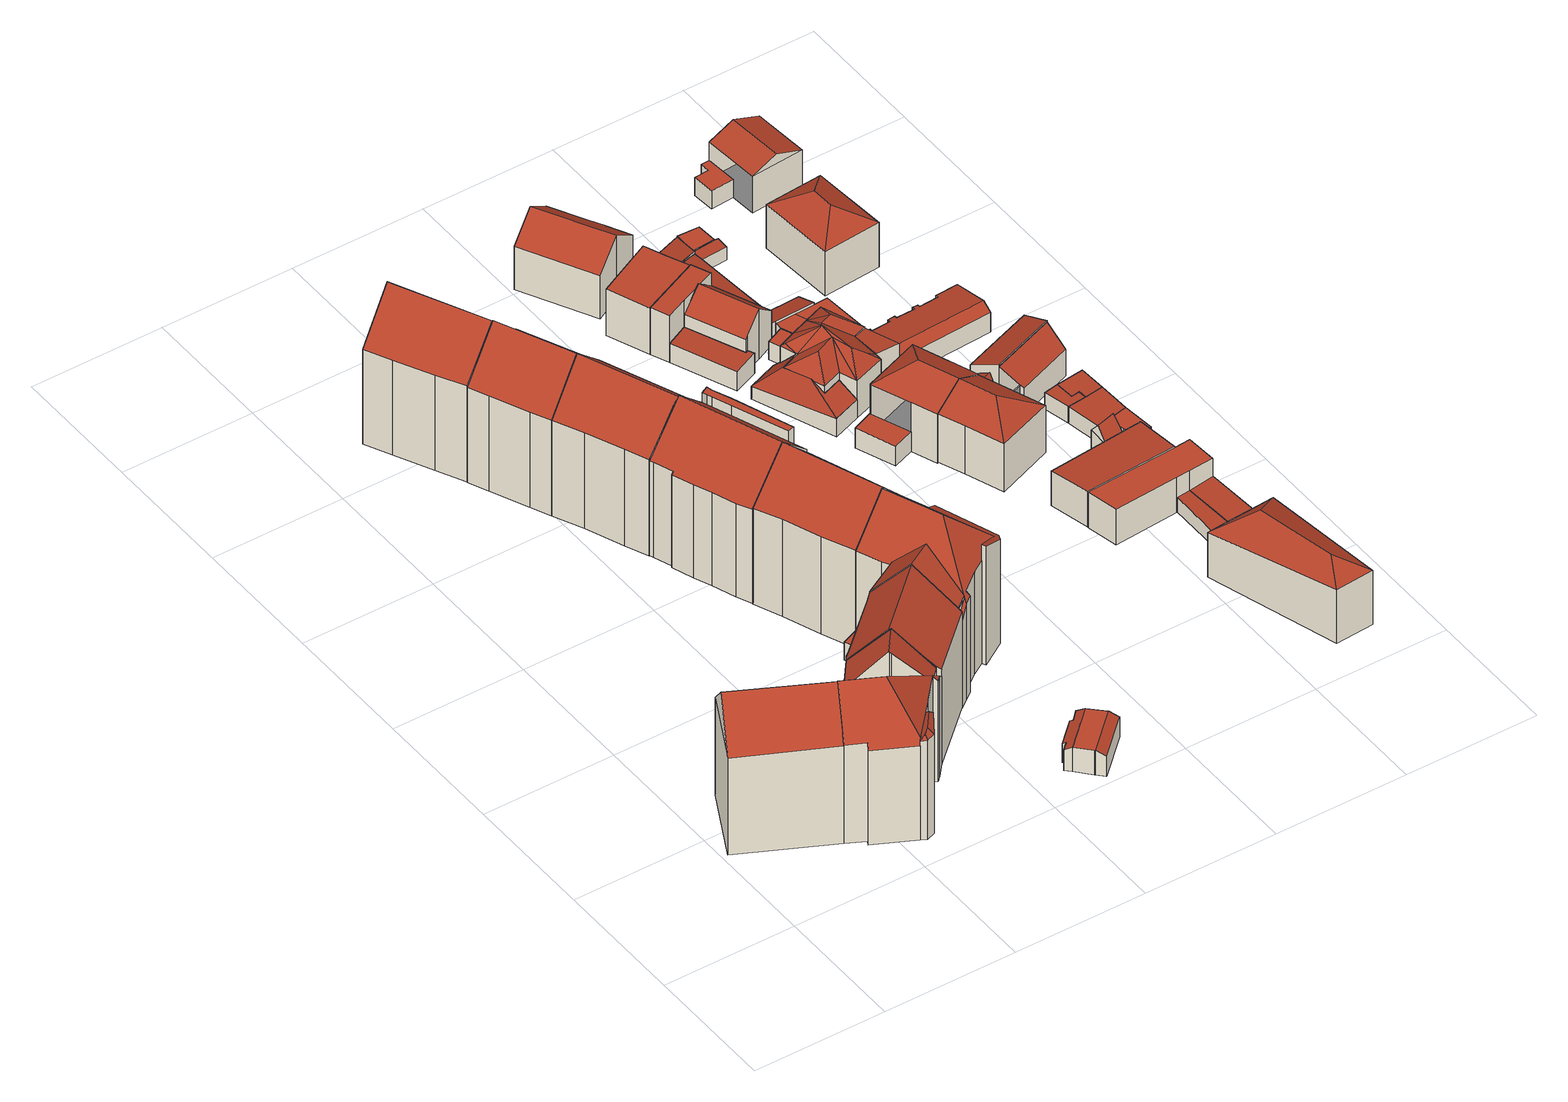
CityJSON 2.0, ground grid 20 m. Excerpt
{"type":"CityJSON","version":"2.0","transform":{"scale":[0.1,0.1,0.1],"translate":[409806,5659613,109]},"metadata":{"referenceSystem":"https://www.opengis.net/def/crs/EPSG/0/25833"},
"CityObjects":{
"building1":{"type":"Building","attributes":{"Dachtyp_tdc":"tdcFreeFormRoof","Gemeindeschluessel":14612000,"Dachneigung":45.4,"QualitaetDacherkennung":76,"Geometrietyp2DReferenz":"3000","measuredHeight":22.09,"function":"31001_9998","roofType":"5000"},"geometry":[{"type":"Solid","lod":"2","boundaries":[[[[0,1,2,3]],[[1,4,5,2]],[[4,6,7,5]],[[6,8,9,7]],[[8,10,11,9]],[[10,12,13,11]],[[12,14,15,13]],[[14,16,17,15]],[[16,0,3,17]],[[18,14,12,10,8,6,4,1,19]],[[16,18,19,0]],[[16,14,18]],[[1,0,19]],[[3,2,5,7,9,11,13,15,17]]]],"semantics":{"surfaces":[{"type":"WallSurface"},{"type":"RoofSurface"},{"type":"GroundSurface"}],"values":[[0,0,0,0,0,0,0,0,0,1,1,0,0,2]]}}]},
"building2":{"type":"Building","attributes":{"Gemeindeschluessel":14612000,"Geometrietyp2DReferenz":"3000","function":"31001_9998","roofType":"9999"},"children":["building2-1","building2-2","building2-3"]},
"building2-1":{"type":"BuildingPart","attributes":{"Dachtyp_tdc":"tdcHipAndGableRoof","Dachneigung":44.04,"QualitaetDacherkennung":56,"Geometrietyp2DReferenz":"3000","measuredHeight":22.11,"roofType":"5000"},"parents":["building2"],"geometry":[{"type":"MultiSurface","lod":"2","boundaries":[[[20,21,17,22]],[[21,23,24,17]],[[23,25,15,24]],[[25,26,27,28,15]],[[29,30,31,32]],[[30,33,34,31]],[[33,35,36,34]],[[35,37,38,36]],[[37,39,40,41,38]],[[42,43,44,45]],[[43,20,22,44]],[[46,47,48,49,39,37,35,33]],[[46,50,51,52,26,25,23,47]],[[33,30,29,53,46]],[[23,21,20,43,42,48,47]],[[22,17,24,15,28,54,55,32,31,34,36,38,41,56,57,45,44]]],"semantics":{"surfaces":[{"type":"WallSurface"},{"type":"RoofSurface"},{"type":"GroundSurface"}],"values":[0,0,0,0,0,0,0,0,0,0,0,1,1,1,1,2]}}]},
"building2-2":{"type":"BuildingPart","attributes":{"Dachtyp_tdc":"tdcFreeFormRoof","Dachneigung":45.39,"QualitaetDacherkennung":24,"Geometrietyp2DReferenz":"3000","measuredHeight":17.39,"roofType":"5000"},"parents":["building2"],"geometry":[{"type":"MultiSurface","lod":"2","boundaries":[[[58,59,60,61]],[[59,62,63,60]],[[62,64,42,45,63]],[[40,65,66,41]],[[65,58,61,66]],[[67,49,64,68,69,70]],[[64,62,68]],[[62,59,69,68]],[[59,58,70,69]],[[58,65,40,67,70]],[[61,60,63,45,57,56,41,66]]],"semantics":{"surfaces":[{"type":"WallSurface"},{"type":"RoofSurface"},{"type":"GroundSurface"}],"values":[0,0,0,0,0,1,1,1,1,1,2]}}]},
"building2-3":{"type":"BuildingPart","attributes":{"Dachtyp_tdc":"tdcGableRoof","Dachneigung":45.95,"QualitaetDacherkennung":67,"Geometrietyp2DReferenz":"3000","measuredHeight":22.18,"roofType":"3100"},"parents":["building2"],"geometry":[{"type":"MultiSurface","lod":"2","boundaries":[[[27,71,72,28]],[[71,73,74,72]],[[73,75,76,74]],[[75,77,78,76]],[[77,79,29,32,78]],[[77,75,73,71,27,52,80]],[[80,50,81,53,79,77]],[[54,28,72,74,76,78,32,55]]],"semantics":{"surfaces":[{"type":"WallSurface"},{"type":"RoofSurface"},{"type":"GroundSurface"}],"values":[0,0,0,0,0,1,1,2]}}]},
"building3":{"type":"Building","attributes":{"Dachtyp_tdc":"tdcFreeFormRoof","Gemeindeschluessel":14612000,"Dachneigung":43.82,"QualitaetDacherkennung":63,"Geometrietyp2DReferenz":"3000","measuredHeight":22.21,"function":"31001_9998","roofType":"5000"},"geometry":[{"type":"Solid","lod":"2","boundaries":[[[[82,83,84,85]],[[83,86,87,84]],[[86,88,89,87]],[[88,90,91,89]],[[90,92,93,91]],[[92,94,95,93]],[[94,96,97,95]],[[96,98,99,97]],[[98,100,101,99]],[[100,102,103,101]],[[102,104,105,103]],[[104,106,107,105]],[[106,82,85,107]],[[106,104,102,108,109,83,82]],[[108,100,98,96,94,92,90,88,86,109]],[[86,83,109]],[[102,100,108]],[[85,84,87,89,91,93,95,97,99,101,103,105,107]]]],"semantics":{"surfaces":[{"type":"WallSurface"},{"type":"RoofSurface"},{"type":"GroundSurface"}],"values":[[0,0,0,0,0,0,0,0,0,0,0,0,0,1,1,0,0,2]]}}]},
"building4":{"type":"Building","attributes":{"Dachtyp_tdc":"tdcGableRoof","Gemeindeschluessel":14612000,"Dachneigung":45.6,"QualitaetDacherkennung":83,"Geometrietyp2DReferenz":"3000","measuredHeight":22.36,"function":"31001_9998","roofType":"3100"},"geometry":[{"type":"Solid","lod":"2","boundaries":[[[[110,111,112,113]],[[111,114,115,112]],[[114,116,117,115]],[[116,118,119,117]],[[118,120,121,119]],[[120,122,123,121]],[[122,124,125,123]],[[124,110,113,125]],[[120,118,116,114,111,110]],[[110,124,122,120]],[[113,112,115,117,119,121,123,125]]]],"semantics":{"surfaces":[{"type":"WallSurface"},{"type":"RoofSurface"},{"type":"GroundSurface"}],"values":[[0,0,0,0,0,0,0,0,1,1,2]]}}]},
"building5":{"type":"Building","attributes":{"Dachtyp_tdc":"tdcPolyFlatRoof","Gemeindeschluessel":14612000,"Dachneigung":0,"QualitaetDacherkennung":46,"Geometrietyp2DReferenz":"3000","measuredHeight":3,"function":"31001_9998","roofType":"1000"},"geometry":[{"type":"Solid","lod":"2","boundaries":[[[[126,127,128,129]],[[127,130,131,128]],[[130,132,133,131]],[[132,126,129,133]],[[132,130,127,126]],[[129,128,131,133]]]],"semantics":{"surfaces":[{"type":"WallSurface"},{"type":"RoofSurface"},{"type":"GroundSurface"}],"values":[[0,0,0,0,1,2]]}}]},
"building6":{"type":"Building","attributes":{"Dachtyp_tdc":"tdcGableRoof","Gemeindeschluessel":14612000,"Dachneigung":45.74,"QualitaetDacherkennung":78,"Geometrietyp2DReferenz":"3000","measuredHeight":22.32,"function":"31001_9998","roofType":"3100"},"geometry":[{"type":"Solid","lod":"2","boundaries":[[[[134,135,136,137]],[[135,138,139,136]],[[138,140,141,139]],[[140,142,143,141]],[[142,144,145,143]],[[144,146,147,145]],[[146,148,149,147]],[[148,150,151,149]],[[150,152,153,151]],[[152,134,137,153]],[[148,146,144,142,140,138]],[[138,135,134,152,150,148]],[[137,136,139,141,143,145,147,149,151,153]]]],"semantics":{"surfaces":[{"type":"WallSurface"},{"type":"RoofSurface"},{"type":"GroundSurface"}],"values":[[0,0,0,0,0,0,0,0,0,0,1,1,2]]}}]},
"building7":{"type":"Building","attributes":{"Dachtyp_tdc":"tdcCutGableRoof","Gemeindeschluessel":14612000,"Dachneigung":0.172,"QualitaetDacherkennung":73,"Geometrietyp2DReferenz":"3000","measuredHeight":4.05,"function":"31001_9998","roofType":"9999"},"geometry":[{"type":"Solid","lod":"2","boundaries":[[[[154,155,156,157]],[[155,158,159,156]],[[158,160,161,159]],[[160,162,163,161]],[[162,164,165,163]],[[164,166,167,165]],[[166,168,169,167]],[[168,170,171,169]],[[170,172,173,171]],[[172,174,175,173]],[[174,176,177,175]],[[176,178,179,177]],[[178,180,181,179]],[[180,182,183,181]],[[182,184,185,183]],[[184,186,187,185]],[[186,154,157,187]],[[182,180,178,176]],[[172,170,168,166,164,162,160,158,155,154,186]],[[176,174,172,186,184,182]],[[157,156,159,161,163,165,167,169,171,173,175,177,179,181,183,185,187]]]],"semantics":{"surfaces":[{"type":"WallSurface"},{"type":"RoofSurface"},{"type":"GroundSurface"}],"values":[[0,0,0,0,0,0,0,0,0,0,0,0,0,0,0,0,0,1,1,1,2]]}}]},
"building8":{"type":"Building","attributes":{"Dachtyp_tdc":"tdcFreeFormRoof","Gemeindeschluessel":14612000,"Dachneigung":45.05,"QualitaetDacherkennung":83,"Geometrietyp2DReferenz":"3000","measuredHeight":22.27,"function":"31001_9998","roofType":"5000"},"geometry":[{"type":"Solid","lod":"2","boundaries":[[[[150,188,147,151]],[[188,189,190,147]],[[189,191,192,190]],[[191,193,194,192]],[[193,195,196,194]],[[195,150,151,196]],[[197,189,188,198]],[[191,197,198,150,195,193]],[[191,189,197]],[[188,150,198]],[[151,147,190,192,194,196]]]],"semantics":{"surfaces":[{"type":"WallSurface"},{"type":"RoofSurface"},{"type":"GroundSurface"}],"values":[[0,0,0,0,0,0,1,1,0,0,2]]}}]},
"building9":{"type":"Building","attributes":{"Gemeindeschluessel":14612000,"Geometrietyp2DReferenz":"3000","function":"31001_9998","roofType":"9999"},"children":["building9-1","building9-2"]},
"building9-1":{"type":"BuildingPart","attributes":{"Dachtyp_tdc":"tdcGableRoof","Dachneigung":45.53,"QualitaetDacherkennung":73,"Geometrietyp2DReferenz":"3000","measuredHeight":22.34,"roofType":"3100"},"parents":["building9"],"geometry":[{"type":"MultiSurface","lod":"2","boundaries":[[[199,200,201,202]],[[200,203,204,201]],[[203,205,206,204]],[[205,207,208,206]],[[207,209,210,208]],[[209,211,212,210]],[[211,213,214,212]],[[215,216,217,218]],[[216,219,220,217]],[[219,221,222,220]],[[221,223,224,222]],[[223,199,202,224]],[[219,216,215,213,211]],[[211,209,207,205,203,200,199,223,221,219]],[[202,201,204,206,208,210,212,214,218,217,220,222,224]]],"semantics":{"surfaces":[{"type":"WallSurface"},{"type":"RoofSurface"},{"type":"GroundSurface"}],"values":[0,0,0,0,0,0,0,0,0,0,0,0,1,1,2]}}]},
"building9-2":{"type":"BuildingPart","attributes":{"Dachtyp_tdc":"tdcPolyFlatRoof","Dachneigung":3.63,"QualitaetDacherkennung":58,"Geometrietyp2DReferenz":"3000","measuredHeight":19.07,"roofType":"2100"},"parents":["building9"],"geometry":[{"type":"MultiSurface","lod":"2","boundaries":[[[225,226,227,228]],[[226,229,230,227]],[[229,231,232,230]],[[231,233,218,232]],[[233,215,218]],[[234,225,228,214,213]],[[234,233,231,229,226,225]],[[228,227,230,232,218,214]]],"semantics":{"surfaces":[{"type":"WallSurface"},{"type":"RoofSurface"},{"type":"GroundSurface"}],"values":[0,0,0,0,0,0,1,2]}}]},
"building10":{"type":"Building","attributes":{"Gemeindeschluessel":14612000,"Geometrietyp2DReferenz":"3000","function":"31001_9998","roofType":"9999"},"children":["building10-1","building10-2","building10-3"]},
"building10-1":{"type":"BuildingPart","attributes":{"Dachtyp_tdc":"tdcPolyFlatRoof","Dachneigung":28.4,"QualitaetDacherkennung":53,"Geometrietyp2DReferenz":"3000","measuredHeight":19.85,"roofType":"2100"},"parents":["building10"],"geometry":[{"type":"MultiSurface","lod":"2","boundaries":[[[235,236,237,238]],[[236,239,240,237]],[[239,241,242,243,240]],[[244,245,246,247]],[[244,235,238,245]],[[244,247,248,249,250,241,239,236,235]],[[238,237,240,243,251,246,245]]],"semantics":{"surfaces":[{"type":"WallSurface"},{"type":"RoofSurface"},{"type":"GroundSurface"}],"values":[0,0,0,0,0,1,2]}}]},
"building10-2":{"type":"BuildingPart","attributes":{"Dachtyp_tdc":"tdcGableRoof","Dachneigung":47.05,"QualitaetDacherkennung":69,"Geometrietyp2DReferenz":"3000","measuredHeight":22.49,"roofType":"3100"},"parents":["building10"],"geometry":[{"type":"MultiSurface","lod":"2","boundaries":[[[252,253,254,255,256]],[[253,257,258,254]],[[257,259,260,258]],[[261,262,263,264,252]],[[265,263,262,266]],[[257,265,266,267,259]],[[253,264,263,265,257]],[[252,264,253]],[[268,261,252,269]],[[255,254,258,260,270]]],"semantics":{"surfaces":[{"type":"WallSurface"},{"type":"RoofSurface"},{"type":"GroundSurface"}],"values":[0,0,0,1,1,0,0,0,0,2]}}]},
"building10-3":{"type":"BuildingPart","attributes":{"Dachtyp_tdc":"tdcHipAndGableRoof","Dachneigung":45.39,"QualitaetDacherkennung":60,"Geometrietyp2DReferenz":"3000","measuredHeight":22.33,"roofType":"5000"},"parents":["building10"],"geometry":[{"type":"MultiSurface","lod":"2","boundaries":[[[271,272,273,128]],[[272,274,275,273]],[[274,247,246,275]],[[242,276,277,243]],[[276,278,279,277]],[[278,280,281,279]],[[280,282,283,281]],[[282,284,285,283]],[[284,256,255,285]],[[267,286,131,260,259]],[[286,271,128,131]],[[261,282,280,278,276,242,250,287,288]],[[287,248,247,274,272,288]],[[261,269,256,284,282]],[[272,271,286,267,261,288]],[[128,273,275,246,251,243,277,279,281,283,285,255,270,260,131]]],"semantics":{"surfaces":[{"type":"WallSurface"},{"type":"RoofSurface"},{"type":"GroundSurface"}],"values":[0,0,0,0,0,0,0,0,0,0,0,1,1,1,1,2]}}]},
"building11":{"type":"Building","attributes":{"Dachtyp_tdc":"tdcGableRoof","Gemeindeschluessel":14612000,"Dachneigung":44.3,"QualitaetDacherkennung":87,"Geometrietyp2DReferenz":"3000","measuredHeight":22.38,"function":"31001_9998","roofType":"3100"},"geometry":[{"type":"Solid","lod":"2","boundaries":[[[[289,290,128,291]],[[290,292,293,128]],[[292,294,295,293]],[[294,296,297,295]],[[296,219,298,297]],[[219,299,300,298]],[[299,274,275,300]],[[274,289,291,275]],[[219,296,294,292,290,289]],[[289,274,299,219]],[[291,128,293,295,297,298,300,275]]]],"semantics":{"surfaces":[{"type":"WallSurface"},{"type":"RoofSurface"},{"type":"GroundSurface"}],"values":[[0,0,0,0,0,0,0,0,1,1,2]]}}]},
"building12":{"type":"Building","attributes":{"Dachtyp_tdc":"tdcPolyFlatRoof","Gemeindeschluessel":14612000,"Dachneigung":3.31,"QualitaetDacherkennung":71,"Geometrietyp2DReferenz":"3000","measuredHeight":3.48,"function":"31001_9998","roofType":"2100"},"geometry":[{"type":"Solid","lod":"2","boundaries":[[[[301,302,303,304]],[[302,305,306,303]],[[305,307,308,306]],[[307,309,310,308]],[[309,311,312,310]],[[311,301,304,312]],[[311,309,307,305,302,301]],[[304,303,306,308,310,312]]]],"semantics":{"surfaces":[{"type":"WallSurface"},{"type":"RoofSurface"},{"type":"GroundSurface"}],"values":[[0,0,0,0,0,0,1,2]]}}]},
"building13":{"type":"Building","attributes":{"Dachtyp_tdc":"tdcFreeFormRoof","Gemeindeschluessel":14612000,"Dachneigung":71.05,"QualitaetDacherkennung":20,"Geometrietyp2DReferenz":"3000","measuredHeight":6.41,"function":"31001_9998","roofType":"5000"},"geometry":[{"type":"Solid","lod":"2","boundaries":[[[[313,314,315,316]],[[314,317,318,315]],[[317,319,320,318]],[[319,321,322,320]],[[321,323,324,322]],[[323,325,326,324]],[[325,327,328,326]],[[327,329,330,328]],[[329,331,332,330]],[[331,313,316,332]],[[331,333,334,323,335,313]],[[329,327,325,334,333]],[[335,321,319,317,314,313]],[[323,321,335]],[[325,323,334]],[[331,329,333]],[[316,315,318,320,322,324,326,328,330,332]]]],"semantics":{"surfaces":[{"type":"WallSurface"},{"type":"RoofSurface"},{"type":"GroundSurface"}],"values":[[0,0,0,0,0,0,0,0,0,0,1,1,1,0,0,0,2]]}}]},
"building14":{"type":"Building","attributes":{"Dachtyp_tdc":"tdcPolyFlatRoof","Gemeindeschluessel":14612000,"Dachneigung":0,"QualitaetDacherkennung":60,"Geometrietyp2DReferenz":"3000","measuredHeight":7.69,"function":"31001_9998","roofType":"1000"},"geometry":[{"type":"Solid","lod":"2","boundaries":[[[[336,337,338,339]],[[337,340,341,338]],[[340,342,343,341]],[[342,344,345,343]],[[344,336,339,345]],[[344,342,340,337,336]],[[339,338,341,343,345]]]],"semantics":{"surfaces":[{"type":"WallSurface"},{"type":"RoofSurface"},{"type":"GroundSurface"}],"values":[[0,0,0,0,0,1,2]]}}]},
"building15":{"type":"Building","attributes":{"Gemeindeschluessel":14612000,"Geometrietyp2DReferenz":"3000","function":"31001_9998","roofType":"9999"},"children":["building15-1","building15-2"]},
"building15-1":{"type":"BuildingPart","attributes":{"Dachtyp_tdc":"tdcPolyFlatRoof","Dachneigung":0,"QualitaetDacherkennung":34,"Geometrietyp2DReferenz":"3000","measuredHeight":3.9,"roofType":"1000"},"parents":["building15"],"geometry":[{"type":"MultiSurface","lod":"2","boundaries":[[[346,347,348,349]],[[347,350,351,348]],[[350,352,353,351]],[[352,350,347,346]],[[349,348,351,353]]],"semantics":{"surfaces":[{"type":"WallSurface"},{"type":"RoofSurface"},{"type":"GroundSurface"}],"values":[0,0,0,1,2]}}]},
"building15-2":{"type":"BuildingPart","attributes":{"Dachtyp_tdc":"tdcGableRoof","Dachneigung":36.7,"QualitaetDacherkennung":65,"Geometrietyp2DReferenz":"3000","measuredHeight":10.41,"roofType":"3100"},"parents":["building15"],"geometry":[{"type":"MultiSurface","lod":"2","boundaries":[[[354,353,352]],[[354,355,356,353]],[[355,357,358,356]],[[357,359,360,358]],[[359,361,362,360]],[[361,363,364,362]],[[363,365,366,364]],[[365,367,349,366]],[[367,346,349]],[[363,361,359,357]],[[357,355,354,367,365,363]],[[353,356,358,360,362,364,366,349]]],"semantics":{"surfaces":[{"type":"WallSurface"},{"type":"RoofSurface"},{"type":"GroundSurface"}],"values":[0,0,0,0,0,0,0,0,0,1,1,2]}}]},
"building16":{"type":"Building","attributes":{"Dachtyp_tdc":"tdcPolyFlatRoof","Gemeindeschluessel":14612000,"Dachneigung":0,"QualitaetDacherkennung":57,"Geometrietyp2DReferenz":"3000","measuredHeight":7.8,"function":"31001_9998","roofType":"1000"},"geometry":[{"type":"Solid","lod":"2","boundaries":[[[[368,369,339,303]],[[369,370,345,339]],[[370,371,372,345]],[[371,373,306,372]],[[373,368,303,306]],[[373,371,370,369,368]],[[303,339,345,372,306]]]],"semantics":{"surfaces":[{"type":"WallSurface"},{"type":"RoofSurface"},{"type":"GroundSurface"}],"values":[[0,0,0,0,0,1,2]]}}]},
"building17":{"type":"Building","attributes":{"Dachtyp_tdc":"tdcGableRoof","Gemeindeschluessel":14612000,"Dachneigung":40.78,"QualitaetDacherkennung":80,"Geometrietyp2DReferenz":"3000","measuredHeight":8.29,"function":"31001_9998","roofType":"3100"},"geometry":[{"type":"Solid","lod":"2","boundaries":[[[[374,375,376,306]],[[375,377,372,376]],[[377,378,379,372]],[[378,380,381,379]],[[380,382,383,381]],[[382,384,385,383]],[[384,386,310,385]],[[386,387,308,310]],[[387,374,306,308]],[[384,382,380,378,377,375]],[[375,374,387,386,384]],[[306,376,372,379,381,383,385,310,308]]]],"semantics":{"surfaces":[{"type":"WallSurface"},{"type":"RoofSurface"},{"type":"GroundSurface"}],"values":[[0,0,0,0,0,0,0,0,0,1,1,2]]}}]},
"building18":{"type":"Building","attributes":{"Dachtyp_tdc":"tdcFreeFormRoof","Gemeindeschluessel":14612000,"Dachneigung":33.52,"QualitaetDacherkennung":24,"Geometrietyp2DReferenz":"3000","measuredHeight":8.76,"function":"31001_9998","roofType":"5000"},"geometry":[{"type":"Solid","lod":"2","boundaries":[[[[388,389,320,322]],[[389,390,318,320]],[[390,391,392,318]],[[391,393,394,392]],[[393,395,396,394]],[[395,397,398,396]],[[397,399,400,398]],[[399,401,402,400]],[[401,403,404,402]],[[403,405,330,404]],[[405,406,328,330]],[[406,407,326,328]],[[407,408,324,326]],[[408,388,322,324]],[[409,408,407]],[[410,409,407,406]],[[411,410,412]],[[411,388,410]],[[413,388,411]],[[388,413,389]],[[410,405,412]],[[405,410,406]],[[414,412,405,403]],[[414,403,401]],[[415,416,411,412,414,401,399]],[[417,415,399,397]],[[417,397,395]],[[393,417,395]],[[393,415,417]],[[393,416,415]],[[416,393,391]],[[413,411,416,391,390]],[[413,390,389]],[[409,410,388,408]],[[322,320,318,392,394,396,398,400,402,404,330,328,326,324]]]],"semantics":{"surfaces":[{"type":"WallSurface"},{"type":"RoofSurface"},{"type":"GroundSurface"}],"values":[[0,0,0,0,0,0,0,0,0,0,0,0,0,0,1,1,1,1,1,1,1,1,1,1,1,1,1,1,1,1,1,1,1,1,2]]}}]},
"building19":{"type":"Building","attributes":{"Dachtyp_tdc":"tdcPolyFlatRoof","Gemeindeschluessel":14612000,"Dachneigung":0,"QualitaetDacherkennung":29,"Geometrietyp2DReferenz":"3000","measuredHeight":3,"function":"31001_9998","roofType":"1000"},"geometry":[{"type":"Solid","lod":"2","boundaries":[[[[418,419,420,421]],[[419,422,423,420]],[[422,424,394,423]],[[424,425,392,394]],[[425,418,421,392]],[[425,424,422,419,418]],[[421,420,423,394,392]]]],"semantics":{"surfaces":[{"type":"WallSurface"},{"type":"RoofSurface"},{"type":"GroundSurface"}],"values":[[0,0,0,0,0,1,2]]}}]},
"building20":{"type":"Building","attributes":{"Gemeindeschluessel":14612000,"Geometrietyp2DReferenz":"3000","function":"31001_9998","roofType":"9999"},"children":["building20-1","building20-2","building20-3"]},
"building20-1":{"type":"BuildingPart","attributes":{"Dachtyp_tdc":"tdcGableRoof","Dachneigung":66.85,"QualitaetDacherkennung":10,"Geometrietyp2DReferenz":"3000","measuredHeight":4.72,"roofType":"3100"},"parents":["building20"],"geometry":[{"type":"MultiSurface","lod":"2","boundaries":[[[426,427,428,429]],[[427,430,431,428]],[[430,432,433,431]],[[432,434,435,433]],[[434,436,437,435]],[[430,427,426,438]],[[438,436,434,432,430]],[[437,439,429,428,431,433,435]]],"semantics":{"surfaces":[{"type":"WallSurface"},{"type":"RoofSurface"},{"type":"GroundSurface"}],"values":[0,0,0,0,0,1,1,2]}}]},
"building20-2":{"type":"BuildingPart","attributes":{"Dachtyp_tdc":"tdcPolyFlatRoof","Dachneigung":0,"QualitaetDacherkennung":73,"Geometrietyp2DReferenz":"3000","measuredHeight":3.27,"roofType":"1000"},"parents":["building20"],"geometry":[{"type":"MultiSurface","lod":"2","boundaries":[[[440,441,442,443,444,445]],[[446,447,448,449,450,451]],[[445,444,447,446]],[[443,442,449,448]],[[442,441,450,449]],[[441,440,451,450]],[[440,445,446,451]]],"semantics":{"surfaces":[{"type":"RoofSurface"},{"type":"GroundSurface"},{"type":"WallSurface"}],"values":[0,1,2,2,2,2,2]}}]},
"building20-3":{"type":"BuildingPart","attributes":{"Dachtyp_tdc":"tdcHipAndGableRoof","Dachneigung":29.38,"QualitaetDacherkennung":65,"Geometrietyp2DReferenz":"3000","measuredHeight":10.82,"roofType":"5000"},"parents":["building20"],"geometry":[{"type":"MultiSurface","lod":"2","boundaries":[[[452,453,454,455]],[[453,456,443,448,454]],[[457,458,446,447,444]],[[458,459,451,446]],[[459,460,461,451]],[[460,462,426,429,461]],[[463,452,455,437,436]],[[460,459,458,457,464]],[[457,456,453,452,464]],[[452,463,462,460,464]],[[455,454,448,447,446,451,461,429,439,437]]],"semantics":{"surfaces":[{"type":"WallSurface"},{"type":"RoofSurface"},{"type":"GroundSurface"}],"values":[0,0,0,0,0,0,0,1,1,1,2]}}]},
"building21":{"type":"Building","attributes":{"Dachtyp_tdc":"tdcFreeFormRoof","Gemeindeschluessel":14612000,"Dachneigung":13.6,"QualitaetDacherkennung":24,"Geometrietyp2DReferenz":"3000","measuredHeight":3.67,"function":"31001_9998","roofType":"5000"},"geometry":[{"type":"Solid","lod":"2","boundaries":[[[[465,466,467,468]],[[466,469,470,467]],[[469,471,472,470]],[[471,473,474,472]],[[473,475,476,474]],[[475,477,478,476]],[[477,479,480,478]],[[479,465,468,480]],[[477,475,481,482,465,479]],[[481,473,471,469,466,482]],[[475,473,481]],[[466,465,482]],[[468,467,470,472,474,476,478,480]]]],"semantics":{"surfaces":[{"type":"WallSurface"},{"type":"RoofSurface"},{"type":"GroundSurface"}],"values":[[0,0,0,0,0,0,0,0,1,1,0,0,2]]}}]},
"building22":{"type":"Building","attributes":{"Dachtyp_tdc":"tdcFreeFormRoof","Gemeindeschluessel":14612000,"Dachneigung":29.49,"QualitaetDacherkennung":63,"Geometrietyp2DReferenz":"3000","measuredHeight":10.6,"function":"31001_9998","roofType":"5000"},"geometry":[{"type":"Solid","lod":"2","boundaries":[[[[483,484,485,486]],[[484,487,488,485]],[[487,489,490,488]],[[489,491,492,490]],[[491,483,486,492]],[[487,493,489]],[[493,487,484,452]],[[489,493,452,483,491]],[[484,483,452]],[[486,485,488,490,492]]]],"semantics":{"surfaces":[{"type":"WallSurface"},{"type":"RoofSurface"},{"type":"GroundSurface"}],"values":[[0,0,0,0,0,1,1,1,0,2]]}}]},
"building23":{"type":"Building","attributes":{"Dachtyp_tdc":"tdcFreeFormRoof","Gemeindeschluessel":14612000,"Dachneigung":10.32,"QualitaetDacherkennung":17,"Geometrietyp2DReferenz":"3000","measuredHeight":4.08,"function":"31001_9998","roofType":"5000"},"geometry":[{"type":"Solid","lod":"2","boundaries":[[[[494,495,341,343]],[[495,496,497,341]],[[496,498,499,497]],[[498,500,501,499]],[[500,502,503,501]],[[502,494,343,503]],[[502,500,498,496,504,505]],[[494,505,504,495]],[[496,495,504]],[[494,502,505]],[[343,341,497,499,501,503]]]],"semantics":{"surfaces":[{"type":"WallSurface"},{"type":"RoofSurface"},{"type":"GroundSurface"}],"values":[[0,0,0,0,0,0,1,1,0,0,2]]}}]},
"building24":{"type":"Building","attributes":{"Dachtyp_tdc":"tdcHipRoof","Gemeindeschluessel":14612000,"Dachneigung":30.39,"QualitaetDacherkennung":39,"Geometrietyp2DReferenz":"3000","measuredHeight":10.61,"function":"31001_9998","roofType":"3200"},"geometry":[{"type":"Solid","lod":"2","boundaries":[[[[506,507,508,509]],[[507,510,511,508]],[[510,512,513,511]],[[512,514,515,513]],[[514,516,517,515]],[[516,506,509,517]],[[506,516,518]],[[514,512,510,507,519]],[[516,514,519,518]],[[507,506,518,519]],[[509,508,511,513,515,517]]]],"semantics":{"surfaces":[{"type":"WallSurface"},{"type":"RoofSurface"},{"type":"GroundSurface"}],"values":[[0,0,0,0,0,0,1,1,1,1,2]]}}]},
"building25":{"type":"Building","attributes":{"Dachtyp_tdc":"tdcPolyFlatRoof","Gemeindeschluessel":14612000,"Dachneigung":21.97,"QualitaetDacherkennung":66,"Geometrietyp2DReferenz":"3000","measuredHeight":3.44,"function":"31001_9998","roofType":"2100"},"geometry":[{"type":"Solid","lod":"2","boundaries":[[[[520,521,379,381]],[[521,522,523,379]],[[522,524,525,523]],[[524,526,527,525]],[[526,528,529,527]],[[528,520,381,529]],[[528,526,524,522,521,520]],[[381,379,523,525,527,529]]]],"semantics":{"surfaces":[{"type":"WallSurface"},{"type":"RoofSurface"},{"type":"GroundSurface"}],"values":[[0,0,0,0,0,0,1,2]]}}]},
"building26":{"type":"Building","attributes":{"Dachtyp_tdc":"tdcPolyFlatRoof","Gemeindeschluessel":14612000,"Dachneigung":3.14,"QualitaetDacherkennung":84,"Geometrietyp2DReferenz":"3000","measuredHeight":6.05,"function":"31001_9998","roofType":"2100"},"geometry":[{"type":"Solid","lod":"2","boundaries":[[[[530,531,532,533]],[[531,534,535,532]],[[534,536,537,535]],[[536,530,533,537]],[[536,534,531,530]],[[533,532,535,537]]]],"semantics":{"surfaces":[{"type":"WallSurface"},{"type":"RoofSurface"},{"type":"GroundSurface"}],"values":[[0,0,0,0,1,2]]}}]},
"building27":{"type":"Building","attributes":{"Dachtyp_tdc":"tdcPolyFlatRoof","Gemeindeschluessel":14612000,"Dachneigung":0,"QualitaetDacherkennung":66,"Geometrietyp2DReferenz":"3000","measuredHeight":5.96,"function":"31001_9998","roofType":"1000"},"geometry":[{"type":"Solid","lod":"2","boundaries":[[[[538,539,540,541]],[[539,542,543,540]],[[542,544,545,543]],[[544,546,535,545]],[[546,547,532,535]],[[547,548,549,532]],[[548,550,551,549]],[[550,538,541,551]],[[550,548,547,546,544,542,539,538]],[[541,540,543,545,535,532,549,551]]]],"semantics":{"surfaces":[{"type":"WallSurface"},{"type":"RoofSurface"},{"type":"GroundSurface"}],"values":[[0,0,0,0,0,0,0,0,1,2]]}}]},
"building28":{"type":"Building","attributes":{"Dachtyp_tdc":"tdcPolyFlatRoof","Gemeindeschluessel":14612000,"Dachneigung":3.47,"QualitaetDacherkennung":81,"Geometrietyp2DReferenz":"3000","measuredHeight":2.55,"function":"31001_9998","roofType":"2100"},"geometry":[{"type":"Solid","lod":"2","boundaries":[[[[552,553,554,555]],[[553,556,557,554]],[[556,558,559,557]],[[558,552,555,559]],[[558,556,553,552]],[[555,554,557,559]]]],"semantics":{"surfaces":[{"type":"WallSurface"},{"type":"RoofSurface"},{"type":"GroundSurface"}],"values":[[0,0,0,0,1,2]]}}]},
"building29":{"type":"Building","attributes":{"Dachtyp_tdc":"tdcPolyFlatRoof","Gemeindeschluessel":14612000,"Dachneigung":2.77,"QualitaetDacherkennung":72,"Geometrietyp2DReferenz":"3000","measuredHeight":2.31,"function":"31001_9998","roofType":"2100"},"geometry":[{"type":"Solid","lod":"2","boundaries":[[[[560,561,467,470]],[[561,562,563,467]],[[562,564,565,563]],[[564,566,567,565]],[[566,568,569,567]],[[568,560,470,569]],[[568,566,564,562,561,560]],[[470,467,563,565,567,569]]]],"semantics":{"surfaces":[{"type":"WallSurface"},{"type":"RoofSurface"},{"type":"GroundSurface"}],"values":[[0,0,0,0,0,0,1,2]]}}]},
"building30":{"type":"Building","attributes":{"Dachtyp_tdc":"tdcPolyFlatRoof","Gemeindeschluessel":14612000,"Dachneigung":0,"QualitaetDacherkennung":66,"Geometrietyp2DReferenz":"3000","measuredHeight":2.28,"function":"31001_9998","roofType":"1000"},"geometry":[{"type":"Solid","lod":"2","boundaries":[[[[570,571,572,573]],[[571,574,575,572]],[[574,576,577,575]],[[576,570,573,577]],[[576,574,571,570]],[[573,572,575,577]]]],"semantics":{"surfaces":[{"type":"WallSurface"},{"type":"RoofSurface"},{"type":"GroundSurface"}],"values":[[0,0,0,0,1,2]]}}]},
"building31":{"type":"Building","attributes":{"Dachtyp_tdc":"tdcPolyFlatRoof","Gemeindeschluessel":14612000,"Dachneigung":3.92,"QualitaetDacherkennung":83,"Geometrietyp2DReferenz":"3000","measuredHeight":2.92,"function":"31001_9998","roofType":"2100"},"geometry":[{"type":"Solid","lod":"2","boundaries":[[[[558,578,579,580]],[[578,581,515,579]],[[581,552,513,515]],[[552,582,583,513]],[[582,558,580,583]],[[582,552,581,578,558]],[[580,579,515,513,583]]]],"semantics":{"surfaces":[{"type":"WallSurface"},{"type":"RoofSurface"},{"type":"GroundSurface"}],"values":[[0,0,0,0,0,1,2]]}}]},
"building32":{"type":"Building","attributes":{"Gemeindeschluessel":14612000,"Geometrietyp2DReferenz":"3000","function":"31001_9998","roofType":"9999"},"children":["building32-1","building32-2","building32-3","building32-4"]},
"building32-1":{"type":"BuildingPart","attributes":{"Dachtyp_tdc":"tdcPolyFlatRoof","Dachneigung":0,"QualitaetDacherkennung":30,"Geometrietyp2DReferenz":"3000","measuredHeight":3.14,"roofType":"1000"},"parents":["building32"],"geometry":[{"type":"MultiSurface","lod":"2","boundaries":[[[584,585,586,529]],[[587,588,394,396]],[[588,589,423,394]],[[589,584,529,423]],[[589,588,587,585,584]],[[529,586,396,394,423]]],"semantics":{"surfaces":[{"type":"WallSurface"},{"type":"RoofSurface"},{"type":"GroundSurface"}],"values":[0,0,0,0,1,2]}}]},
"building32-2":{"type":"BuildingPart","attributes":{"Dachtyp_tdc":"tdcPolyFlatRoof","Dachneigung":0,"QualitaetDacherkennung":62,"Geometrietyp2DReferenz":"3000","measuredHeight":3.15,"roofType":"1000"},"parents":["building32"],"geometry":[{"type":"MultiSurface","lod":"2","boundaries":[[[585,590,527,586]],[[590,591,592,527]],[[591,593,594,592]],[[593,595,596,594]],[[595,597,598,596]],[[599,587,396,600]],[[599,597,595,593,591,590,585,587]],[[396,586,527,592,594,596,598,600]]],"semantics":{"surfaces":[{"type":"WallSurface"},{"type":"RoofSurface"},{"type":"GroundSurface"}],"values":[0,0,0,0,0,0,1,2]}}]},
"building32-3":{"type":"BuildingPart","attributes":{"Dachtyp_tdc":"tdcPolyFlatRoof","Dachneigung":4.69,"QualitaetDacherkennung":67,"Geometrietyp2DReferenz":"3000","measuredHeight":6.28,"roofType":"2100"},"parents":["building32"],"geometry":[{"type":"MultiSurface","lod":"2","boundaries":[[[601,602,402,603,604]],[[602,399,400,402]],[[399,605,606,398,400]],[[605,399,602,601]],[[603,402,400,398,607]]],"semantics":{"surfaces":[{"type":"WallSurface"},{"type":"RoofSurface"},{"type":"GroundSurface"}],"values":[0,0,0,1,2]}}]},
"building32-4":{"type":"BuildingPart","attributes":{"Dachtyp_tdc":"tdcGableRoof","Dachneigung":10.58,"QualitaetDacherkennung":64,"Geometrietyp2DReferenz":"3000","measuredHeight":4.26,"roofType":"3100"},"parents":["building32"],"geometry":[{"type":"MultiSurface","lod":"2","boundaries":[[[606,608,599,600,398]],[[609,610,611,598,597]],[[610,612,613,611]],[[612,614,615,613]],[[614,616,617,615]],[[616,618,619,617]],[[618,620,621,619]],[[620,622,623,621]],[[622,624,625,623]],[[624,626,627,625]],[[626,628,629,627]],[[628,630,631,629]],[[630,632,633,631]],[[632,634,635,633]],[[634,604,603,635]],[[632,630,628,626,624,622,620,618,616,614,612,610,609,608,606,636]],[[636,604,634,632]],[[607,398,600,598,611,613,615,617,619,621,623,625,627,629,631,633,635,603]]],"semantics":{"surfaces":[{"type":"WallSurface"},{"type":"RoofSurface"},{"type":"GroundSurface"}],"values":[0,0,0,0,0,0,0,0,0,0,0,0,0,0,0,1,1,2]}}]},
"building33":{"type":"Building","attributes":{"Dachtyp_tdc":"tdcFreeFormRoof","Gemeindeschluessel":14612000,"Dachneigung":56.87,"QualitaetDacherkennung":19,"Geometrietyp2DReferenz":"3000","measuredHeight":4.79,"function":"31001_9998","roofType":"5000"},"geometry":[{"type":"Solid","lod":"2","boundaries":[[[[637,638,639,640]],[[638,641,642,639]],[[641,643,644,642]],[[643,645,646,644]],[[645,637,640,646]],[[647,641,638,637,648]],[[645,643,647,648]],[[643,641,647]],[[637,645,648]],[[640,639,642,644,646]]]],"semantics":{"surfaces":[{"type":"WallSurface"},{"type":"RoofSurface"},{"type":"GroundSurface"}],"values":[[0,0,0,0,0,1,1,0,0,2]]}}]},
"building34":{"type":"Building","attributes":{"Gemeindeschluessel":14612000,"Geometrietyp2DReferenz":"3000","function":"31001_9998","roofType":"9999"},"children":["building34-1","building34-2"]},
"building34-1":{"type":"BuildingPart","attributes":{"Dachtyp_tdc":"tdcPolyFlatRoof","Dachneigung":4.14,"QualitaetDacherkennung":63,"Geometrietyp2DReferenz":"3000","measuredHeight":2.88,"roofType":"2100"},"parents":["building34"],"geometry":[{"type":"MultiSurface","lod":"2","boundaries":[[[649,650,651,652]],[[650,653,654,651]],[[655,649,652,656]],[[655,653,650,649]],[[652,651,654,656]]],"semantics":{"surfaces":[{"type":"WallSurface"},{"type":"RoofSurface"},{"type":"GroundSurface"}],"values":[0,0,0,1,2]}}]},
"building34-2":{"type":"BuildingPart","attributes":{"Dachtyp_tdc":"tdcPolyFlatRoof","Dachneigung":25.69,"QualitaetDacherkennung":78,"Geometrietyp2DReferenz":"3000","measuredHeight":6.27,"roofType":"2100"},"parents":["building34"],"geometry":[{"type":"MultiSurface","lod":"2","boundaries":[[[657,658,659,654,653]],[[658,660,661,659]],[[660,662,663,661]],[[662,664,656,663]],[[664,655,656]],[[664,662,660,658,657]],[[654,659,661,663,656]]],"semantics":{"surfaces":[{"type":"WallSurface"},{"type":"RoofSurface"},{"type":"GroundSurface"}],"values":[0,0,0,0,0,1,2]}}]},
"building35":{"type":"Building","attributes":{"Dachtyp_tdc":"tdcPolyFlatRoof","Gemeindeschluessel":14612000,"Dachneigung":4.22,"QualitaetDacherkennung":80,"Geometrietyp2DReferenz":"3000","measuredHeight":2.91,"function":"31001_9998","roofType":"2100"},"geometry":[{"type":"Solid","lod":"2","boundaries":[[[[665,666,667,668]],[[666,669,670,667]],[[669,671,672,670]],[[671,673,674,672]],[[673,675,676,674]],[[675,665,668,676]],[[675,673,671,669,666,665]],[[668,667,670,672,674,676]]]],"semantics":{"surfaces":[{"type":"WallSurface"},{"type":"RoofSurface"},{"type":"GroundSurface"}],"values":[[0,0,0,0,0,0,1,2]]}}]},
"building36":{"type":"Building","attributes":{"Dachtyp_tdc":"tdcPolyFlatRoof","Gemeindeschluessel":14612000,"Dachneigung":4.92,"QualitaetDacherkennung":85,"Geometrietyp2DReferenz":"3000","measuredHeight":3.1,"function":"31001_9998","roofType":"2100"},"geometry":[{"type":"Solid","lod":"2","boundaries":[[[[677,678,679,680]],[[678,665,668,679]],[[665,675,676,668]],[[675,681,682,676]],[[681,683,684,682]],[[683,677,680,684]],[[683,681,675,665,678,677]],[[680,679,668,676,682,684]]]],"semantics":{"surfaces":[{"type":"WallSurface"},{"type":"RoofSurface"},{"type":"GroundSurface"}],"values":[[0,0,0,0,0,0,1,2]]}}]},
"building37":{"type":"Building","attributes":{"Dachtyp_tdc":"tdcPolyFlatRoof","Gemeindeschluessel":14612000,"Dachneigung":0,"QualitaetDacherkennung":88,"Geometrietyp2DReferenz":"3000","measuredHeight":3.14,"function":"31001_9998","roofType":"1000"},"geometry":[{"type":"Solid","lod":"2","boundaries":[[[[685,686,680,687]],[[686,683,684,680]],[[683,688,689,684]],[[688,690,691,689]],[[690,685,687,691]],[[690,688,683,686,685]],[[687,680,684,689,691]]]],"semantics":{"surfaces":[{"type":"WallSurface"},{"type":"RoofSurface"},{"type":"GroundSurface"}],"values":[[0,0,0,0,0,1,2]]}}]},
"building38":{"type":"Building","attributes":{"Dachtyp_tdc":"tdcPolyFlatRoof","Gemeindeschluessel":14612000,"Dachneigung":26.35,"QualitaetDacherkennung":76,"Geometrietyp2DReferenz":"3000","measuredHeight":6.63,"function":"31001_9998","roofType":"2100"},"geometry":[{"type":"Solid","lod":"2","boundaries":[[[[692,693,428,433]],[[693,694,695,428]],[[694,696,697,695]],[[696,692,433,697]],[[696,694,693,692]],[[433,428,695,697]]]],"semantics":{"surfaces":[{"type":"WallSurface"},{"type":"RoofSurface"},{"type":"GroundSurface"}],"values":[[0,0,0,0,1,2]]}}]},
"building39":{"type":"Building","attributes":{"Dachtyp_tdc":"tdcPolyFlatRoof","Gemeindeschluessel":14612000,"Dachneigung":4.21,"QualitaetDacherkennung":91,"Geometrietyp2DReferenz":"3000","measuredHeight":3.09,"function":"31001_9998","roofType":"2100"},"geometry":[{"type":"Solid","lod":"2","boundaries":[[[[673,671,672,674]],[[671,669,670,672]],[[669,698,699,670]],[[698,681,682,699]],[[681,675,676,682]],[[675,673,674,676]],[[675,681,698,669,671,673]],[[674,672,670,699,682,676]]]],"semantics":{"surfaces":[{"type":"WallSurface"},{"type":"RoofSurface"},{"type":"GroundSurface"}],"values":[[0,0,0,0,0,0,1,2]]}}]},
"building40":{"type":"Building","attributes":{"Dachtyp_tdc":"tdcHipRoof","Gemeindeschluessel":14612000,"Dachneigung":30.49,"QualitaetDacherkennung":88,"Geometrietyp2DReferenz":"3000","measuredHeight":9.98,"function":"31001_9998","roofType":"3200"},"geometry":[{"type":"Solid","lod":"2","boundaries":[[[[700,701,702,703]],[[701,704,705,702]],[[704,706,707,705]],[[706,700,703,707]],[[704,701,708]],[[700,706,709]],[[701,700,709,708]],[[706,704,708,709]],[[703,702,705,707]]]],"semantics":{"surfaces":[{"type":"WallSurface"},{"type":"RoofSurface"},{"type":"GroundSurface"}],"values":[[0,0,0,0,1,1,1,1,2]]}}]},
"building41":{"type":"Building","attributes":{"Gemeindeschluessel":14612000,"Geometrietyp2DReferenz":"3000","function":"31001_9998","roofType":"9999"},"children":["building41-1","building41-2"]},
"building41-1":{"type":"BuildingPart","attributes":{"Dachtyp_tdc":"tdcGableRoof","Dachneigung":22.43,"QualitaetDacherkennung":78,"Geometrietyp2DReferenz":"3000","measuredHeight":7.66,"roofType":"3100"},"parents":["building41"],"geometry":[{"type":"MultiSurface","lod":"2","boundaries":[[[710,711,712,713]],[[714,715,716,717,718]],[[719,711,717,716,720]],[[711,710,718,717]],[[710,721,714,718]],[[711,719,712]],[[721,710,713]],[[719,721,713,712]]],"semantics":{"surfaces":[{"type":"RoofSurface"},{"type":"GroundSurface"},{"type":"WallSurface"}],"values":[0,1,2,2,2,2,2,0]}}]},
"building41-2":{"type":"BuildingPart","attributes":{"Dachtyp_tdc":"tdcPolyFlatRoof","Dachneigung":0,"QualitaetDacherkennung":0,"Geometrietyp2DReferenz":"3000","measuredHeight":3,"roofType":"9999"},"parents":["building41"],"geometry":[{"type":"MultiSurface","lod":"2","boundaries":[[[722,720,723,724,725,726]],[[726,725,727,728]],[[725,724,729,727]],[[724,723,730,729]],[[723,720,716,730]],[[722,726,728,715]],[[728,727,729,730,716,715]],[[715,716,720,722]]],"semantics":{"surfaces":[{"type":"RoofSurface"},{"type":"WallSurface"},{"type":"GroundSurface"},{"type":"ClosureSurface","isClosure":"1","QuelleClosure":"LoD1Solid"}],"values":[0,1,1,1,1,1,2,3]}}]}
},
"vertices":[
[5,155,174],[58,259,176],[58,259,13],[5,155,13],[101,238,176],[101,238,13],[155,210,176],[155,210,13],[166,205,176],[166,205,13],[162,197,185],[162,197,13],[182,188,185],[182,188,13],[186,185,185],[186,185,13],[138,90,176],[138,90,13],[164,141,234],[32,208,234],
[165,76,177],[138,90,177],[165,76,13],[165,142,234],[165,142,13],[186,185,186],[199,178,187],[199,178,177],[199,178,13],[320,148,159],[327,145,159],[327,145,13],[320,148,13],[311,127,181],[311,127,13],[304,120,180],[304,120,13],[298,124,188],[298,124,13],[271,95,184],[271,95,160],[271,95,13],[221,40,170],[162,70,170],[162,70,13],[221,40,13],[300,126,188],[221,114,234],[226,46,178],[229,50,178],[290,131,188],[250,152,187],[208,174,187],[308,135,176],[250,152,13],[300,126,13],[259,82,13],[226,46,13],
[266,76,178],[243,41,178],[243,41,13],[266,76,13],[230,36,178],[230,36,13],[221,40,178],[261,80,178],[261,80,13],[259,82,178],[230,42,184],[238,48,186],[259,75,184],
[209,191,176],[209,191,13],[235,224,175],[235,224,13],[276,188,231],[276,188,13],[278,186,234],[278,186,13],[320,148,175],[250,152,234],[300,126,176],
[327,145,171],[320,148,177],[320,148,12],[327,145,12],[276,188,233],[276,188,12],[235,224,176],[235,224,12],[239,230,175],[239,230,12],[248,237,175],[248,237,12],[275,261,176],[275,261,12],[295,279,176],[295,279,12],[321,302,176],[321,302,12],[333,314,176],[333,314,12],[370,271,232],[370,271,12],[407,226,177],[407,226,12],[411,221,171],[411,221,12],[369,272,234],[276,188,234],
[201,959,234],[145,933,171],[145,933,11],[201,959,11],[124,974,170],[124,974,11],[97,1029,169],[97,1029,11],[78,1068,169],[78,1068,11],[135,1096,234],[135,1096,11],[182,1120,179],[182,1120,11],[248,980,181],[248,980,11],
[341,382,40],[366,392,40],[366,392,10],[341,382,10],[381,356,40],[381,356,10],[355,346,40],[355,346,10],
[158,904,169],[145,933,169],[145,933,10],[158,904,10],[202,959,234],[202,959,10],[248,980,183],[248,980,10],[255,983,176],[255,983,10],[306,871,176],[306,871,10],[304,870,178],[304,870,10],[253,847,234],[253,847,10],[196,820,169],[196,820,10],[183,848,169],[183,848,10],
[446,47,47],[453,54,47],[453,54,13],[446,47,13],[457,57,47],[457,57,13],[453,61,44],[453,61,13],[469,76,44],[469,76,13],[486,92,44],[486,92,13],[489,88,47],[489,88,13],[493,92,47],[493,92,13],[502,101,47],[502,101,13],[510,92,53],[510,92,13],[530,71,54],[530,71,13],[531,70,54],[531,70,13],[541,60,46],[541,60,13],[484,7,46],[484,7,13],[474,17,54],[474,17,13],[473,18,54],[473,18,13],[454,39,53],[454,39,13],
[304,870,181],[362,726,181],[362,726,10],[253,686,171],[253,686,10],[239,720,171],[239,720,10],[216,776,170],[216,776,10],[312,707,233],[255,847,233],
[285,594,166],[275,619,166],[275,619,11],[285,594,11],[263,651,166],[263,651,11],[266,652,169],[266,652,11],[256,680,169],[256,680,11],[253,686,169],[253,686,11],[313,708,234],[313,708,11],[362,726,184],[362,726,11],[409,603,184],[419,577,184],[419,577,11],[409,603,11],[369,559,234],[369,559,11],[308,536,168],[308,536,11],[298,558,166],[298,558,11],
[373,732,200],[375,724,200],[375,724,11],[373,732,11],[386,696,201],[386,696,11],[419,606,201],[419,606,11],[409,603,201],[362,726,201],
[528,309,178],[521,296,184],[521,296,10],[528,309,10],[483,272,208],[483,272,10],[480,278,209],[480,278,181],[480,278,10],[494,402,178],[494,402,10],[482,398,10],[482,398,184],[500,350,184],[517,304,184],[516,304,185],[517,304,10],
[407,226,172],[370,271,172],[370,271,10],[407,226,10],[407,226,150],[333,314,172],[333,314,10],[387,342,172],[387,342,10],[428,241,175],[406,294,235],[369,272,235],[370,271,233],[333,314,177],[387,342,180],[387,342,174],[428,241,172],[426,239,172],[428,241,10],
[366,392,173],[421,414,234],[421,414,10],[469,433,183],[469,433,10],[461,266,181],[461,266,10],[434,246,177],[434,246,10],[437,241,170],[437,241,10],[425,232,169],[425,232,10],[411,221,152],[411,221,10],[381,356,173],[517,304,185],[456,328,234],
[423,415,234],[366,392,174],[423,415,10],[346,440,172],[346,440,10],[325,495,172],[325,495,10],[308,536,170],[308,536,10],[369,559,10],[419,577,180],[419,577,10],
[525,884,42],[486,977,42],[486,977,10],[525,884,10],[518,991,44],[518,991,10],[554,906,44],[554,906,10],[558,908,44],[558,908,10],[562,899,44],[562,899,10],
[531,861,31],[577,879,30],[577,879,10],[531,861,10],[582,867,44],[582,867,10],[578,865,44],[578,865,10],[587,840,73],[587,840,10],[558,829,71],[558,829,10],[580,770,60],[580,770,10],[610,781,60],[610,781,10],[620,755,40],[620,755,10],[578,740,40],[578,740,10],[578,740,41],[573,789,74],[558,829,73],
[475,1004,87],[450,1066,87],[450,1066,10],[475,1004,10],[536,1108,87],[536,1108,10],[548,1078,87],[548,1078,10],[564,1043,87],[564,1043,10],
[511,1198,47],[530,1208,47],[530,1208,8],[511,1198,8],[542,1185,47],[542,1185,8],[524,1175,47],[524,1175,8],
[524,1175,79],[542,1140,79],[542,1140,8],[503,1119,113],[503,1119,8],[463,1098,80],[463,1098,8],[406,1206,80],[406,1206,8],[445,1227,113],[445,1227,8],[484,1248,79],[484,1248,8],[511,1198,79],
[486,977,88],[475,1004,88],[564,1043,88],[576,1015,88],[576,1015,10],[518,991,88],
[518,991,65],[548,1003,93],[548,1003,10],[576,1015,67],[597,966,67],[597,966,10],[610,934,67],[610,934,10],[611,932,67],[611,932,10],[583,919,93],[583,919,10],[558,908,69],[554,906,65],
[587,840,72],[578,865,72],[582,867,72],[605,876,72],[605,876,10],[633,887,72],[633,887,10],[663,898,72],[663,898,10],[687,835,72],[687,835,10],[666,827,72],[666,827,10],[668,783,72],[668,783,10],[668,772,72],[668,772,10],[620,755,72],[610,781,72],[580,770,72],[558,829,72],[598,810,93],[628,822,93],[627,843,98],[637,793,92],[584,862,76],[653,783,82],[631,850,95],[628,845,97],[650,857,95],
[601,888,40],[592,911,40],[592,911,10],[601,888,10],[619,923,40],[619,923,10],[633,887,40],[605,876,40],
[725,703,37],[768,719,37],[768,719,7],[725,703,7],[778,690,54],[778,690,7],[783,676,20],[783,676,7],[753,665,19],[753,665,7],[741,661,20],[741,661,7],[736,674,54],[736,674,7],
[619,725,40],[587,712,40],[609,654,40],[641,666,40],[618,724,40],[619,724,40],[619,724,7],[618,724,7],[641,666,7],[609,654,7],[587,712,7],[619,725,7],
[699,644,116],[655,628,89],[655,628,7],[699,644,7],[641,666,89],[618,724,89],[619,724,89],[619,725,89],[706,757,89],[706,757,7],[725,703,90],[741,661,90],[677,703,116],
[548,1078,38],[615,1108,34],[615,1108,12],[548,1078,12],[616,1094,35],[616,1094,12],[617,1022,42],[617,1022,12],[618,967,47],[618,967,12],[597,966,38],[597,966,12],[576,1015,39],[576,1015,12],[564,1043,39],[564,1043,12],[611,967,48],[561,1084,48],
[655,628,90],[741,661,89],[741,661,10],[655,628,10],[777,565,89],[777,565,10],[691,533,90],[691,533,10],[670,589,90],[670,589,10],[719,591,116],
[548,1078,48],[536,1108,49],[585,1132,41],[585,1132,10],[615,1147,35],[615,1147,10],[615,1112,38],[615,1112,10],[615,1108,38],[615,1108,10],[538,1109,51],[552,1080,51],
[868,52,102],[807,249,88],[807,249,13],[868,52,13],[846,251,89],[846,251,13],[874,253,89],[874,253,13],[912,256,89],[912,256,13],[926,56,103],[926,56,13],[890,96,119],[866,217,119],
[610,934,44],[597,966,31],[618,967,31],[618,967,10],[678,969,31],[678,969,10],[679,936,44],[679,936,10],[619,934,44],[619,934,10],
[871,490,69],[877,423,72],[877,423,12],[871,490,12],[738,415,72],[738,415,12],[724,476,69],[724,476,12],
[866,375,71],[846,374,71],[846,374,12],[866,375,12],[748,367,71],[748,367,12],[738,413,71],[738,413,12],[738,415,71],[877,423,71],[901,425,71],[901,425,12],[904,378,71],[904,378,12],
[874,253,39],[846,251,37],[846,251,14],[874,253,14],[846,374,38],[846,374,14],[866,375,39],[866,375,14],
[616,1094,34],[615,1108,35],[615,1112,35],[615,1112,12],[650,1115,35],[650,1115,12],[656,1115,35],[656,1115,12],[656,1096,34],[656,1096,12],
[615,1147,36],[648,1146,36],[648,1146,13],[615,1147,13],[650,1115,36],[650,1115,13],[615,1112,36],[615,1112,13],
[904,378,42],[904,378,13],[866,375,13],[912,256,42],[870,321,39],[870,321,13],
[619,934,41],[649,935,41],[649,935,10],[663,898,41],[633,887,41],[619,923,41],
[679,936,41],[700,937,41],[700,937,10],[706,856,41],[706,856,10],[710,857,41],[710,857,10],[711,851,41],[711,851,10],[682,850,41],[682,850,10],
[706,786,70],[668,783,73],[706,786,10],[706,786,43],[687,835,70],[687,835,46],[700,801,10],
[682,850,43],[711,851,43],[738,853,43],[738,853,10],[738,858,42],[738,858,10],[749,859,42],[749,859,10],[749,854,43],[749,854,10],[777,855,43],[777,855,10],[777,860,42],[777,860,10],[785,860,42],[785,860,10],[785,855,43],[785,855,10],[814,857,43],[814,857,10],[814,862,42],[814,862,10],[849,864,42],[849,864,10],[851,809,53],[851,809,10],[852,795,43],[852,795,10],[700,801,53],
[826,535,45],[842,538,45],[842,538,11],[826,535,11],[856,541,46],[856,541,11],[862,516,34],[862,516,11],[832,509,34],[832,509,11],[858,532,59],[829,524,59],
[763,635,36],[753,665,38],[753,665,10],[763,635,10],[783,676,38],[783,676,10],[794,646,36],[794,646,10],
[783,676,72],[881,712,72],[881,712,10],[882,672,54],[882,672,10],[796,640,54],[796,640,10],[794,646,57],
[832,594,39],[823,633,39],[823,633,12],[832,594,12],[844,636,40],[844,636,12],[846,607,40],[846,607,12],[858,608,41],[858,608,12],[859,595,41],[859,595,12],
[856,541,40],[842,538,39],[842,538,12],[856,541,12],[886,597,43],[886,597,12],[888,548,43],[888,548,12],
[862,516,43],[856,541,43],[862,516,12],[893,499,43],[893,499,12],[867,496,43],[867,496,12],
[783,676,74],[768,719,51],[878,758,52],[878,758,7],[881,712,74],[881,712,7],
[884,638,43],[884,638,12],
[720,970,84],[711,1088,84],[711,1088,11],[720,970,11],[798,1094,85],[798,1094,11],[807,977,85],[807,977,11],[758,1050,110],[760,1016,110],
[816,1160,71],[809,1245,71],[767,1242,88],[774,1156,88],[735,1153,11],[732,1192,11],[728,1239,11],[809,1245,11],[816,1160,11],[728,1239,72],[728,1239,41],[735,1153,72],
[732,1192,41],[715,1238,41],[716,1224,41],[694,1222,41],[697,1189,41],[694,1222,11],[697,1189,11],[716,1224,11],[715,1238,11]
]}
